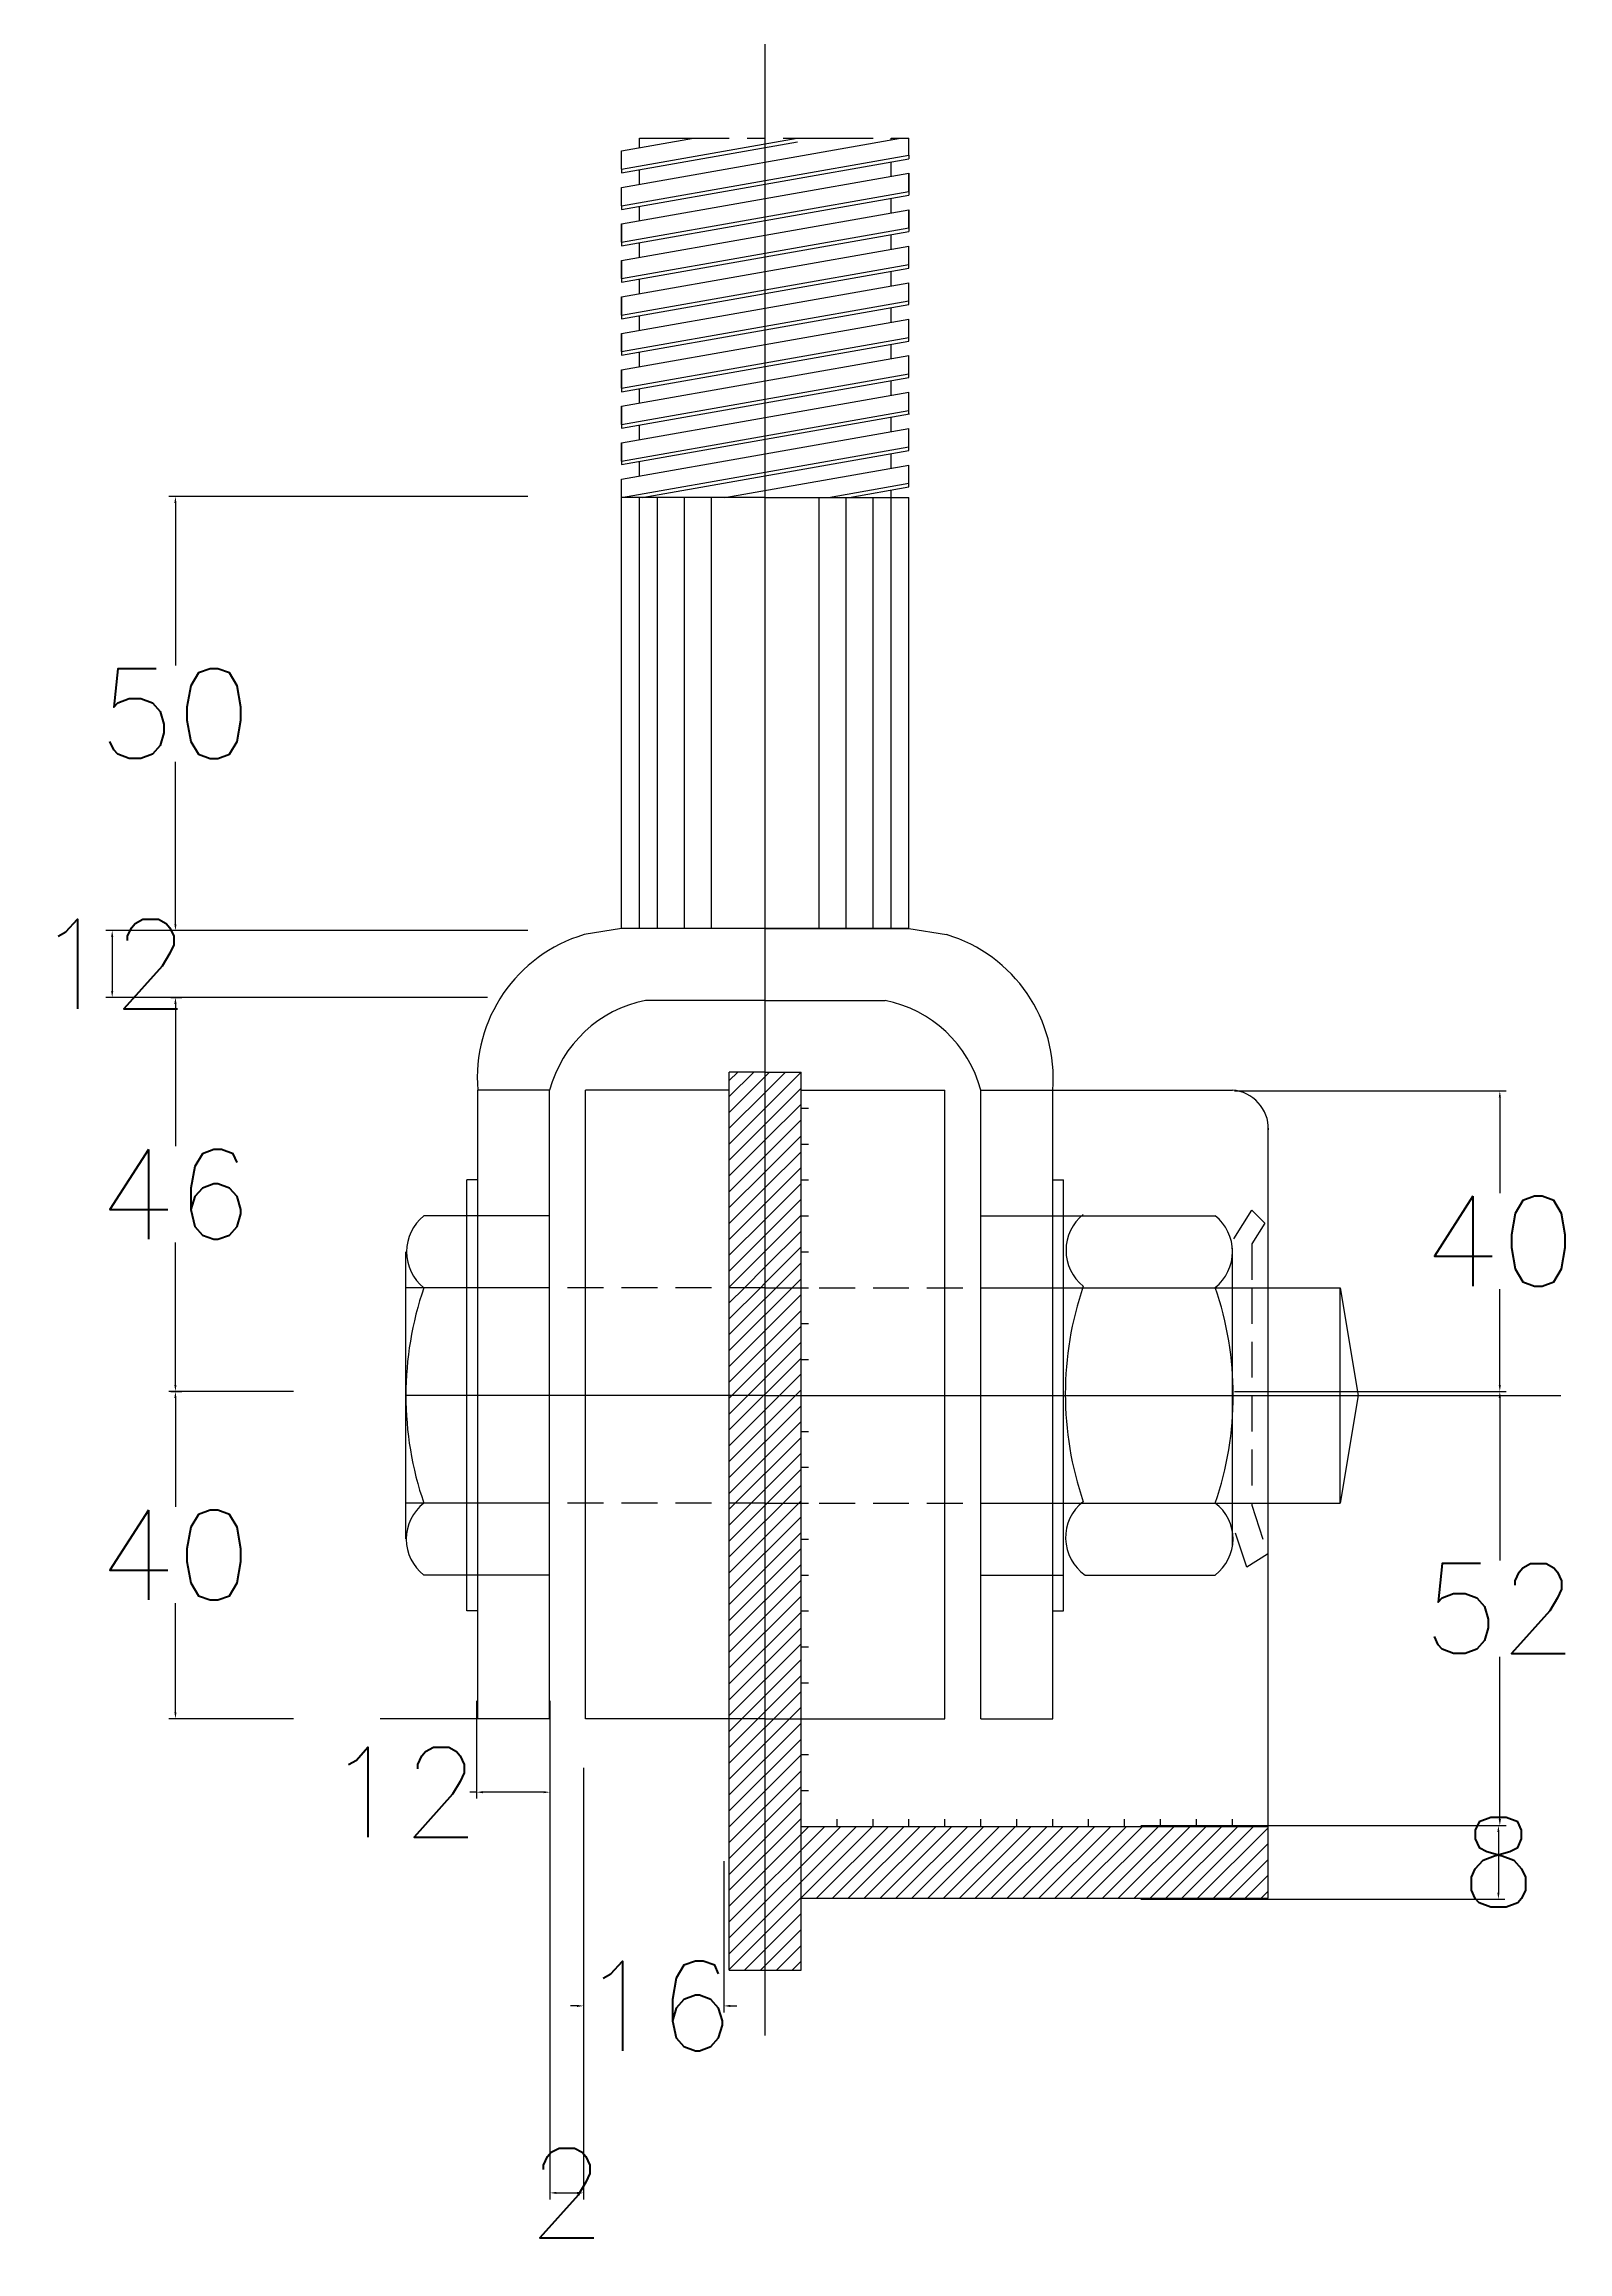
# Model space of a CAD drawing. Header units: metres. Extents: x 444 to 3227, y -3167 to -392.
# Drawn here: x 502.5 to 544.9, y -3117.1 to -3055.6 of the extents above; entities that cross this region are included whole.
import ezdxf

# ---------------------------------------------------------------- set-up
doc = ezdxf.new("R2010")
doc.units = ezdxf.units.M
doc.linetypes.add('CENTERX2', pattern=[4, 2.5, -0.5, 0.5, -0.5])
doc.linetypes.add('DASHEDX2', pattern=[1.5, 1, -0.5])
doc.layers.get('DEFPOINTS').update_dxf_attribs({"linetype": 'CONTINUOUS'})
doc.layers.add('BANGUNAN', color=7, linetype='CONTINUOUS')
doc.layers.add('DIMENSI', color=7, linetype='CONTINUOUS')
doc.styles.get("Standard").update_dxf_attribs({"font": 'Simplex.shx', "height": 2.5})
doc.dimstyles.get("Standard").update_dxf_attribs({"dimtxt": 0.18, "dimasz": 0.18, "dimexe": 0.18, "dimexo": 0.0625, "dimgap": 0.09, "dimtad": 0, "dimtih": 1, "dimtoh": 1, "dimdec": 4, "dimzin": 0, "dimdsep": 46, "dimtxsty": 'Standard', "dimcen": 0.09, "dimadec": 0, "dimazin": 0, "dimtfac": 1, "dimtdec": 4, "dimtofl": 0, "dimtmove": 0, "dimatfit": 3, "dimfxl": 1, "dimtolj": 1, "dimtzin": 0, "dimarcsym": 0})
pattern_1 = [(45, (257.57255, -3396.6807), (-0.22097087, 0.22097087), [])]

# ---------------------------------------------------------------- blocks, each defined once
blk = doc.blocks.new('*D220')
at = {"layer": 'DEFPOINTS', "color": 0}
for p in [(505.985, -3082.18), (505.985, -3093.151), (506.171, -3093.151)]:
    blk.add_point(p, dxfattribs=at)
at = {"layer": 'DIMENSI', "color": 0, "lineweight": -2}
for p, q in [((506.047, -3082.18), (506.351, -3082.18)), ((506.171, -3082.36), (506.171, -3086.325)), ((506.171, -3092.971), (506.171, -3089.005)), ((506.047, -3093.151), (506.351, -3093.151))]:
    blk.add_line(p, q, dxfattribs=at)
at = {"layer": 'DIMENSI', "color": 0}
for points in [[(506.141, -3082.36), (506.201, -3082.36), (506.171, -3082.18)], [(506.141, -3092.971), (506.201, -3092.971), (506.171, -3093.151)]]:
    blk.add_solid(points, dxfattribs=at)
at = {"layer": 'DIMENSI', "color": 0, "insert": (506.171, -3087.665), "char_height": 2.5, "attachment_point": 5}
blk.add_mtext('\\A1;46', dxfattribs=at)
blk = doc.blocks.new('*D221')
at = {"layer": 'DEFPOINTS', "color": 0}
for p in [(514.919, -3080.321), (504.411, -3082.18), (514.919, -3082.18)]:
    blk.add_point(p, dxfattribs=at)
at = {"layer": 'DIMENSI', "color": 0, "lineweight": -2}
for p, q in [((514.857, -3080.321), (504.231, -3080.321)), ((504.411, -3080.501), (504.411, -3082)), ((514.857, -3082.18), (504.231, -3082.18))]:
    blk.add_line(p, q, dxfattribs=at)
at = {"layer": 'DIMENSI', "color": 0}
for points in [[(504.381, -3080.501), (504.441, -3080.501), (504.411, -3080.321)], [(504.381, -3082), (504.441, -3082), (504.411, -3082.18)]]:
    blk.add_solid(points, dxfattribs=at)
at = {"layer": 'DIMENSI', "color": 0, "insert": (504.411, -3081.25), "char_height": 2.5, "attachment_point": 5}
blk.add_mtext('\\A1;12', dxfattribs=at)
blk = doc.blocks.new('*D222')
at = {"layer": 'DEFPOINTS', "color": 0}
for p in [(514.547, -3101.704), (516.594, -3101.704), (514.547, -3104.307)]:
    blk.add_point(p, dxfattribs=at)
at = {"layer": 'DIMENSI', "color": 0, "lineweight": -2}
for p, q in [((514.547, -3101.766), (514.547, -3104.487)), ((516.594, -3101.766), (516.594, -3104.487)), ((514.547, -3104.307), (514.367, -3104.307)), ((516.414, -3104.307), (514.727, -3104.307))]:
    blk.add_line(p, q, dxfattribs=at)
at = {"layer": 'DIMENSI', "color": 0}
for points in [[(514.727, -3104.277), (514.727, -3104.337), (514.547, -3104.307)], [(516.414, -3104.277), (516.414, -3104.337), (516.594, -3104.307)]]:
    blk.add_solid(points, dxfattribs=at)
at = {"layer": 'DIMENSI', "color": 0, "insert": (512.491, -3104.307), "char_height": 2.5, "attachment_point": 5}
blk.add_mtext('\\A1;12', dxfattribs=at)
blk = doc.blocks.new('*D223')
at = {"layer": 'DEFPOINTS', "color": 0}
for p in [(509.521, -3093.151), (506.171, -3102.262), (509.521, -3102.262)]:
    blk.add_point(p, dxfattribs=at)
at = {"layer": 'DIMENSI', "color": 0, "lineweight": -2}
for p, q in [((509.459, -3093.151), (505.991, -3093.151)), ((506.171, -3093.331), (506.171, -3096.366)), ((506.171, -3102.082), (506.171, -3099.046)), ((509.459, -3102.262), (505.991, -3102.262))]:
    blk.add_line(p, q, dxfattribs=at)
at = {"layer": 'DIMENSI', "color": 0}
for points in [[(506.141, -3093.331), (506.201, -3093.331), (506.171, -3093.151)], [(506.141, -3102.082), (506.201, -3102.082), (506.171, -3102.262)]]:
    blk.add_solid(points, dxfattribs=at)
at = {"layer": 'DIMENSI', "color": 0, "insert": (506.171, -3097.706), "char_height": 2.5, "attachment_point": 5}
blk.add_mtext('\\A1;40', dxfattribs=at)
blk = doc.blocks.new('*D224')
at = {"layer": 'DEFPOINTS', "color": 0}
for p in [(517.525, -3106.166), (521.434, -3106.166), (521.434, -3110.257)]:
    blk.add_point(p, dxfattribs=at)
at = {"layer": 'DIMENSI', "color": 0, "lineweight": -2}
for p, q in [((517.525, -3106.229), (517.525, -3110.437)), ((521.434, -3106.229), (521.434, -3110.437)), ((517.345, -3110.257), (517.165, -3110.257)), ((521.614, -3110.257), (521.794, -3110.257))]:
    blk.add_line(p, q, dxfattribs=at)
at = {"layer": 'DIMENSI', "color": 0}
for points in [[(517.345, -3110.227), (517.345, -3110.287), (517.525, -3110.257)], [(521.614, -3110.227), (521.614, -3110.287), (521.434, -3110.257)]]:
    blk.add_solid(points, dxfattribs=at)
at = {"layer": 'DIMENSI', "color": 0, "insert": (519.573, -3110.257), "char_height": 2.5, "attachment_point": 5}
blk.add_mtext('\\A1;16', dxfattribs=at)
blk = doc.blocks.new('*D225')
at = {"layer": 'DEFPOINTS', "color": 0}
for p in [(516.594, -3103.563), (517.525, -3103.563), (517.525, -3115.463)]:
    blk.add_point(p, dxfattribs=at)
at = {"layer": 'DIMENSI', "color": 0, "lineweight": -2}
for p, q in [((516.594, -3103.626), (516.594, -3115.643)), ((517.525, -3103.626), (517.525, -3115.643)), ((516.774, -3115.463), (517.345, -3115.463))]:
    blk.add_line(p, q, dxfattribs=at)
at = {"layer": 'DIMENSI', "color": 0}
for points in [[(516.774, -3115.433), (516.774, -3115.493), (516.594, -3115.463)], [(517.345, -3115.433), (517.345, -3115.493), (517.525, -3115.463)]]:
    blk.add_solid(points, dxfattribs=at)
at = {"layer": 'DIMENSI', "color": 0, "insert": (517.06, -3115.463), "char_height": 2.5, "attachment_point": 5}
blk.add_mtext('\\A1;2', dxfattribs=at)
blk = doc.blocks.new('*D226')
at = {"layer": 'DEFPOINTS', "color": 0}
for p in [(532.974, -3105.237), (532.974, -3107.282), (542.987, -3107.282)]:
    blk.add_point(p, dxfattribs=at)
at = {"layer": 'DIMENSI', "color": 0, "lineweight": -2}
for p, q in [((533.037, -3105.237), (543.167, -3105.237)), ((542.987, -3105.417), (542.987, -3107.102)), ((533.037, -3107.282), (543.167, -3107.282))]:
    blk.add_line(p, q, dxfattribs=at)
at = {"layer": 'DIMENSI', "color": 0}
for points in [[(542.957, -3105.417), (543.017, -3105.417), (542.987, -3105.237)], [(542.957, -3107.102), (543.017, -3107.102), (542.987, -3107.282)]]:
    blk.add_solid(points, dxfattribs=at)
at = {"layer": 'DIMENSI', "color": 0, "insert": (542.987, -3106.259), "char_height": 2.5, "attachment_point": 5}
blk.add_mtext('\\A1;8', dxfattribs=at)
blk = doc.blocks.new('*D227')
at = {"layer": 'DEFPOINTS', "color": 0}
for p in [(540.42, -3093.151), (540.42, -3105.237), (543.026, -3105.237)]:
    blk.add_point(p, dxfattribs=at)
at = {"layer": 'DIMENSI', "color": 0, "lineweight": -2}
for p, q in [((540.482, -3093.151), (543.206, -3093.151)), ((543.026, -3093.331), (543.026, -3097.854)), ((543.026, -3105.057), (543.026, -3100.534)), ((540.482, -3105.237), (543.206, -3105.237))]:
    blk.add_line(p, q, dxfattribs=at)
at = {"layer": 'DIMENSI', "color": 0}
for points in [[(542.996, -3093.331), (543.056, -3093.331), (543.026, -3093.151)], [(542.996, -3105.057), (543.056, -3105.057), (543.026, -3105.237)]]:
    blk.add_solid(points, dxfattribs=at)
at = {"layer": 'DIMENSI', "color": 0, "insert": (543.026, -3099.194), "char_height": 2.5, "attachment_point": 5}
blk.add_mtext('\\A1;52', dxfattribs=at)
blk = doc.blocks.new('*D228')
at = {"layer": 'DEFPOINTS', "color": 0}
for p in [(535.58, -3084.783), (535.58, -3093.151), (543.026, -3093.151)]:
    blk.add_point(p, dxfattribs=at)
at = {"layer": 'DIMENSI', "color": 0, "lineweight": -2}
for p, q in [((535.643, -3084.783), (543.206, -3084.783)), ((543.026, -3084.963), (543.026, -3087.627)), ((543.026, -3092.971), (543.026, -3090.307)), ((535.643, -3093.151), (543.206, -3093.151))]:
    blk.add_line(p, q, dxfattribs=at)
at = {"layer": 'DIMENSI', "color": 0}
for points in [[(542.996, -3084.963), (543.056, -3084.963), (543.026, -3084.783)], [(542.996, -3092.971), (543.056, -3092.971), (543.026, -3093.151)]]:
    blk.add_solid(points, dxfattribs=at)
at = {"layer": 'DIMENSI', "color": 0, "insert": (543.026, -3088.967), "char_height": 2.5, "attachment_point": 5}
blk.add_mtext('\\A1;40', dxfattribs=at)
blk = doc.blocks.new('*D202')
at = {"layer": 'DEFPOINTS', "color": 0}
for p in [(516.036, -3068.235), (506.171, -3080.321), (516.036, -3080.321)]:
    blk.add_point(p, dxfattribs=at)
at = {"layer": 'DIMENSI', "color": 0, "lineweight": -2}
for p, q in [((515.974, -3068.235), (505.991, -3068.235)), ((506.171, -3068.415), (506.171, -3072.938)), ((506.171, -3080.141), (506.171, -3075.618)), ((515.974, -3080.321), (505.991, -3080.321))]:
    blk.add_line(p, q, dxfattribs=at)
at = {"layer": 'DIMENSI', "color": 0}
for points in [[(506.141, -3068.415), (506.201, -3068.415), (506.171, -3068.235)], [(506.141, -3080.141), (506.201, -3080.141), (506.171, -3080.321)]]:
    blk.add_solid(points, dxfattribs=at)
at = {"layer": 'DIMENSI', "color": 0, "insert": (506.171, -3074.278), "char_height": 2.5, "attachment_point": 5}
blk.add_mtext('\\A1;50', dxfattribs=at)

msp = doc.modelspace()

# ---------------------------------------------------------------- hatches: boundary and pattern name
at = {"layer": 'BANGUNAN'}
h = msp.add_hatch(dxfattribs=at)
h.set_pattern_fill('ANSI31', color=2, scale=2.5, style=0)
h.set_pattern_definition(pattern_1)
h.paths.add_polyline_path([(522.58411, -3090.26128), (521.58411, -3090.26128), (521.58411, -3093.26128), (522.58411, -3093.26128)])
h.paths.add_polyline_path([(522.58411, -3093.26128), (521.58411, -3093.26128), (521.58411, -3096.26128), (522.58411, -3096.26128)])
h.paths.add_polyline_path([(521.58411, -3102.26128), (522.58411, -3102.26128), (522.58411, -3096.26128), (521.58411, -3096.26128)])
h.paths.add_polyline_path([(522.58411, -3102.26128), (521.58411, -3102.26128), (521.58411, -3109.26128), (522.58411, -3109.26128)])
h.paths.add_polyline_path([(523.58411, -3102.26128), (522.58411, -3102.26128), (522.58411, -3109.26128), (523.58411, -3109.26128), (523.58411, -3107.26128)])
h.paths.add_polyline_path([(523.58411, -3105.26128), (523.58411, -3107.26128), (536.58411, -3107.26128), (536.58411, -3105.26128)])
h.paths.add_polyline_path([(523.58411, -3096.26128), (522.58411, -3096.26128), (522.58411, -3102.26128), (523.58411, -3102.26128)])
h.paths.add_polyline_path([(522.58411, -3096.26128), (523.58411, -3096.26128), (523.58411, -3093.26128), (522.58411, -3093.26128)])
h.paths.add_polyline_path([(522.58411, -3093.26128), (523.58411, -3093.26128), (523.58411, -3090.26128), (522.58411, -3090.26128)])
h.paths.add_polyline_path([(522.58411, -3090.26128), (523.58411, -3090.26128), (523.58411, -3084.26128), (522.58411, -3084.26128)])
h = msp.add_hatch(dxfattribs=at)
h.set_pattern_fill('ANSI31', color=2, scale=2.5, style=0)
h.set_pattern_definition(pattern_1)
h.paths.add_polyline_path([(521.58411, -3090.26128), (522.58411, -3090.26128), (522.58411, -3084.26128), (521.58411, -3084.26128)])

# ---------------------------------------------------------------- linework, layer by layer
at = {"layer": 'BANGUNAN', "color": 1}
for p, q in [((522.58411, -3111.07907), (522.58411, -3055.6406)), ((522.58411, -3102.26128), (522.58411, -3068.26128)), ((516.58411, -3093.26128), (512.58411, -3093.26128)), ((522.58411, -3093.26128), (516.58411, -3093.26128)), ((522.58411, -3093.26128), (528.58411, -3093.26128)), ((528.58411, -3093.26128), (544.72355, -3093.26128))]:
    msp.add_line(p, q, dxfattribs=at)
at = {"layer": 'BANGUNAN', "color": 2}
for p, q in [((518.58411, -3059.12244), (523.46799, -3058.26128)), ((518.58411, -3059.63015), (526.34738, -3058.26128)), ((518.58411, -3058.61473), (520.58861, -3058.26128)), ((518.58411, -3059.22398), (523.48536, -3058.35976)), ((519.08411, -3058.52656), (519.08411, -3058.26128)), ((526.08411, -3058.3077), (526.08411, -3058.26128)), ((526.58411, -3058.72725), (526.58411, -3058.26128)), ((518.58411, -3059.12244), (518.58411, -3058.61473)), ((518.58411, -3060.13787), (526.58411, -3058.72725)), ((518.58411, -3060.23941), (526.58402, -3058.82881)), ((526.08411, -3059.32313), (526.08411, -3058.91696)), ((526.58411, -3058.72725), (526.58402, -3058.82881)), ((518.58411, -3059.12244), (518.58411, -3059.22398)), ((518.58411, -3060.64558), (526.58411, -3059.23496)), ((518.58411, -3060.13787), (518.58411, -3059.63015)), ((519.08411, -3059.54199), (519.08411, -3059.13582)), ((526.58367, -3059.23504), (526.58316, -3059.84439)), ((526.58411, -3059.74268), (526.58411, -3059.23496)), ((518.58411, -3061.15329), (526.58411, -3059.74268)), ((518.58411, -3061.25484), (526.58316, -3059.84439)), ((518.58411, -3060.13787), (518.58411, -3060.23941)), ((518.58411, -3061.66101), (526.58411, -3060.25039)), ((519.08411, -3060.55742), (519.08411, -3060.15125)), ((526.08411, -3060.33855), (526.08411, -3059.93238)), ((526.58281, -3060.25062), (526.58229, -3060.85997)), ((526.58411, -3060.7581), (526.58411, -3060.25039)), ((518.58411, -3060.64558), (518.58411, -3061.25484)), ((518.58411, -3061.15329), (518.58411, -3060.64558)), ((518.58411, -3062.16872), (526.58411, -3060.7581)), ((518.58411, -3062.27026), (526.58229, -3060.85997)), ((518.58411, -3062.67643), (526.58411, -3061.26582)), ((519.08411, -3061.57284), (519.08411, -3061.16667)), ((526.08411, -3061.35398), (526.08411, -3060.94781)), ((526.58411, -3061.87507), (526.58411, -3061.26582)), ((518.58411, -3061.66101), (518.58411, -3062.27026)), ((518.58411, -3062.16872), (518.58411, -3061.66101)), ((518.58411, -3063.18415), (526.58411, -3061.77353)), ((518.58411, -3063.28569), (526.58411, -3061.87507)), ((526.08411, -3062.36941), (526.08411, -3061.96324)), ((518.58411, -3063.69186), (526.58411, -3062.28124)), ((518.58411, -3062.67643), (518.58411, -3063.28569)), ((518.58411, -3063.18415), (518.58411, -3062.67643)), ((519.08411, -3062.58827), (519.08411, -3062.1821)), ((526.58411, -3062.8905), (526.58411, -3062.28124)), ((518.58411, -3064.19957), (526.58411, -3062.78896)), ((518.58411, -3064.30112), (526.58411, -3062.8905)), ((518.58411, -3064.70729), (526.58411, -3063.29667)), ((519.08411, -3063.6037), (519.08411, -3063.19753)), ((526.08411, -3063.38483), (526.08411, -3062.97866)), ((526.58411, -3063.90593), (526.58411, -3063.29667)), ((518.58411, -3063.69186), (518.58411, -3064.30112)), ((518.58411, -3064.19957), (518.58411, -3063.69186)), ((518.58411, -3065.215), (526.58411, -3063.80438)), ((518.58411, -3065.31654), (526.58411, -3063.90593)), ((518.58411, -3065.72271), (526.58411, -3064.3121)), ((519.08411, -3064.61912), (519.08411, -3064.21295)), ((526.08411, -3064.40026), (526.08411, -3063.99409)), ((526.58411, -3064.92135), (526.58411, -3064.3121)), ((518.58411, -3064.70729), (518.58411, -3065.31654)), ((518.58411, -3064.70729), (518.58411, -3065.31654)), ((518.58411, -3065.215), (518.58411, -3064.70729)), ((518.58411, -3066.23043), (526.58411, -3064.81981)), ((518.58411, -3066.33197), (526.58411, -3064.92135)), ((526.08411, -3065.41569), (526.08411, -3065.00952)), ((518.58411, -3066.73814), (526.58411, -3065.32752)), ((518.58411, -3065.72271), (518.58411, -3066.33197)), ((518.58411, -3066.23043), (518.58411, -3065.72271)), ((519.08411, -3065.63455), (519.08411, -3065.22838)), ((526.58411, -3065.93678), (526.58411, -3065.32752)), ((518.58411, -3067.24585), (526.58411, -3065.83524)), ((518.58411, -3067.3474), (526.60147, -3065.93372)), ((518.58411, -3067.75357), (526.58411, -3066.34295)), ((519.08411, -3066.64998), (519.08411, -3066.24381)), ((526.08411, -3066.43111), (526.08411, -3066.02494)), ((526.58411, -3066.95221), (526.58411, -3066.34295)), ((518.58411, -3066.73814), (518.58411, -3067.3474)), ((518.58411, -3067.24585), (518.58411, -3066.73814)), ((518.58411, -3068.26128), (526.58411, -3066.85066)), ((519.15998, -3068.26128), (526.58411, -3066.95221)), ((519.08411, -3067.6654), (519.08411, -3067.25923)), ((521.46349, -3068.26128), (526.58411, -3067.35838)), ((526.08411, -3067.44654), (526.08411, -3067.04037)), ((526.58411, -3067.96763), (526.58411, -3067.35838)), ((518.58411, -3080.26128), (518.58411, -3067.75357)), ((524.34288, -3068.26128), (526.58411, -3067.86609)), ((524.91875, -3068.26128), (526.58411, -3067.96763)), ((526.08411, -3080.26128), (526.08411, -3068.0558)), ((522.58411, -3068.26128), (518.58411, -3068.26128)), ((519.08411, -3080.26128), (519.08411, -3068.26128)), ((519.58411, -3080.26128), (519.58411, -3068.26128)), ((520.33411, -3080.26128), (520.33411, -3068.26128)), ((521.08411, -3080.26128), (521.08411, -3068.26128)), ((522.58411, -3068.26128), (526.58411, -3068.26128)), ((524.08411, -3080.26128), (524.08411, -3068.26128)), ((524.83411, -3080.26128), (524.83411, -3068.26128)), ((525.58411, -3080.26128), (525.58411, -3068.26128)), ((526.58411, -3080.26128), (526.58411, -3068.26128)), ((518.58411, -3080.26128), (517.5416, -3080.43243)), ((526.58411, -3080.26128), (518.58411, -3080.26128)), ((522.58411, -3080.26128), (526.58411, -3080.26128)), ((526.58411, -3080.26128), (527.62661, -3080.43243)), ((522.58411, -3082.26128), (519.25027, -3082.26128)), ((522.58411, -3082.26128), (525.91795, -3082.26128)), ((514.58411, -3102.26128), (514.58411, -3084.76128)), ((516.58411, -3084.76128), (514.58411, -3084.76128)), ((516.58411, -3102.26128), (516.58411, -3084.76128)), ((517.58411, -3102.26128), (517.58411, -3084.76128)), ((521.58411, -3084.76128), (517.58411, -3084.76128)), ((521.58411, -3109.26128), (521.58411, -3084.26128)), ((522.58411, -3084.26128), (521.58411, -3084.26128)), ((522.58411, -3084.26128), (523.58411, -3084.26128)), ((523.58411, -3107.26128), (523.58411, -3084.26128)), ((523.58411, -3084.76128), (527.58411, -3084.76128)), ((527.58411, -3102.26128), (527.58411, -3084.76128)), ((528.58411, -3084.76128), (535.58411, -3084.76128)), ((528.58411, -3102.26128), (528.58411, -3084.76128)), ((530.58411, -3102.26128), (530.58411, -3084.76128)), ((536.58411, -3107.26128), (536.58411, -3085.76128)), ((514.28411, -3099.26128), (514.28411, -3087.26128)), ((514.58411, -3087.26128), (514.28411, -3087.26128)), ((530.58411, -3087.26128), (530.88411, -3087.26128)), ((530.88411, -3099.26128), (530.88411, -3087.26128)), ((516.58411, -3088.26128), (513.08411, -3088.26128)), ((528.58411, -3088.26128), (535.11352, -3088.26128)), ((536.48852, -3088.46519), (536.12813, -3089.04121)), ((512.58411, -3097.25339), (512.58411, -3089.2612)), ((535.58411, -3097.46471), (535.58411, -3089.16543)), ((516.58411, -3090.26128), (512.58411, -3090.26128)), ((523.58411, -3090.26128), (523.78411, -3090.26128)), ((528.58411, -3090.26128), (538.58411, -3090.26128)), ((538.58411, -3090.26128), (539.08411, -3093.26128)), ((538.58411, -3096.26128), (538.58411, -3090.26128)), ((523.58411, -3091.26128), (523.78411, -3091.26128)), ((523.58411, -3092.26128), (523.78411, -3092.26128)), ((539.08411, -3093.26128), (538.58411, -3096.26128)), ((516.58411, -3096.26128), (512.58411, -3096.26128)), ((523.58411, -3096.26128), (523.78411, -3096.26128)), ((528.58411, -3096.26128), (538.58411, -3096.26128)), ((523.58411, -3097.26128), (523.78411, -3097.26128)), ((516.58411, -3098.26128), (513.08411, -3098.26128)), ((523.58411, -3098.26128), (523.78411, -3098.26128)), ((528.58411, -3098.26128), (530.88411, -3098.26128)), ((531.4898, -3098.26128), (535.10295, -3098.26128)), ((514.58411, -3099.26128), (514.28411, -3099.26128)), ((523.58411, -3099.26128), (523.78411, -3099.26128)), ((530.58411, -3099.26128), (530.88411, -3099.26128)), ((523.58411, -3100.26128), (523.78411, -3100.26128)), ((523.58411, -3101.26128), (523.78411, -3101.26128)), ((516.58411, -3102.26128), (511.86893, -3102.26128)), ((522.58411, -3102.26128), (517.58411, -3102.26128)), ((522.58411, -3102.26128), (527.58411, -3102.26128)), ((523.58411, -3102.26128), (523.78411, -3102.26128)), ((528.58411, -3102.26128), (530.58411, -3102.26128)), ((523.58411, -3103.26128), (523.78411, -3103.26128)), ((523.58411, -3104.26128), (523.78411, -3104.26128)), ((524.58411, -3105.26128), (524.58411, -3105.06128)), ((525.58411, -3105.26128), (525.58411, -3105.06128)), ((526.58411, -3105.26128), (526.58411, -3105.06128)), ((527.58411, -3105.26128), (527.58411, -3105.06128)), ((528.58411, -3105.26128), (528.58411, -3105.06128)), ((529.58411, -3105.26128), (529.58411, -3105.06128)), ((530.58411, -3105.26128), (530.58411, -3105.06128)), ((531.58411, -3105.26128), (531.58411, -3105.06128)), ((532.58411, -3105.26128), (532.58411, -3105.06128)), ((533.58411, -3105.26128), (533.58411, -3105.06128)), ((534.58411, -3105.26128), (534.58411, -3105.06128)), ((535.58411, -3105.26128), (535.58411, -3105.06128)), ((523.58411, -3105.26128), (536.58411, -3105.26128)), ((523.58411, -3109.26128), (523.58411, -3107.26128)), ((523.58411, -3107.26128), (536.58411, -3107.26128)), ((521.58411, -3109.26128), (523.58411, -3109.26128))]:
    msp.add_line(p, q, dxfattribs=at)
at = {"layer": 'BANGUNAN', "color": 2, "linetype": 'CENTERX2'}
msp.add_line((519.08411, -3058.26128), (526.58411, -3058.26128), dxfattribs=at)
at = {"layer": 'BANGUNAN', "color": 2, "linetype": 'DASHEDX2'}
for p, q in [((523.58411, -3085.26128), (523.78411, -3085.26128)), ((523.58411, -3086.26128), (523.78411, -3086.26128)), ((523.58411, -3087.26128), (523.78411, -3087.26128)), ((523.58411, -3088.26128), (523.78411, -3088.26128)), ((535.62359, -3088.8972), (536.12813, -3088.10518)), ((536.12813, -3088.10518), (536.48852, -3088.46519)), ((536.12813, -3089.04121), (536.12813, -3090.26525)), ((523.58411, -3089.26128), (523.78411, -3089.26128)), ((522.58411, -3090.26128), (516.58411, -3090.26128)), ((522.58411, -3090.26128), (528.58411, -3090.26128)), ((536.12813, -3090.26525), (536.12813, -3096.31346)), ((523.58411, -3093.26128), (523.78411, -3093.26128)), ((523.58411, -3094.26128), (523.78411, -3094.26128)), ((523.58411, -3095.26128), (523.78411, -3095.26128)), ((522.58411, -3096.26128), (516.58411, -3096.26128)), ((522.58411, -3096.26128), (528.58411, -3096.26128)), ((536.12813, -3096.31346), (536.56059, -3097.6815)), ((535.98398, -3098.04152), (535.58411, -3096.84316)), ((536.56059, -3097.6815), (535.98398, -3098.04152))]:
    msp.add_line(p, q, dxfattribs=at)
at = {"layer": 'BANGUNAN', "color": 2}
for centre, radius, start, end in [((518.73157, -3084.42014), 4.16147, 106.6156374, 184.7021623), ((526.43664, -3084.42014), 4.16147, 355.2978377, 73.3843626), ((519.93738, -3085.66574), 3.47311, 101.4105418, 164.9051106), ((525.23084, -3085.66574), 3.47311, 15.0948894, 78.5894582), ((535.50155, -3085.84383), 1.0857, 358.959758, 85.6391046), ((513.88844, -3089.26128), 1.28334, 128.8108293, 231.1891707), ((532.23795, -3089.22055), 1.28334, 128.8108293, 231.1891707), ((534.30405, -3089.25713), 1.28334, 308.8108293, 51.1891707), ((521.83411, -3093.26128), 9.25, 161.0753556, 198.9246444), ((540.18362, -3093.22055), 9.25, 161.0753556, 198.9246444), ((526.35838, -3093.25713), 9.25, 341.0753556, 18.9246444), ((513.85199, -3097.26128), 1.26081, 127.5199516, 232.4800484), ((532.2015, -3097.22055), 1.26081, 127.5199516, 235.6335831), ((534.3405, -3097.25713), 1.26081, 307.2091229, 52.4800484)]:
    msp.add_arc(centre, radius, start, end, dxfattribs=at)

# ---------------------------------------------------------------- dimensions: what is measured, and where the dimension line sits
at = {"layer": 'DIMENSI', "color": 2}
for p1, p2, distance, text, picture, middle in [((516.03609, -3068.23457), (516.03609, -3080.32069), -9.8651, '50', '*D202', (506.17099, -3074.27763)), ((505.98485, -3082.1801), (505.98485, -3093.15058), 0.18613, '46', '*D220', (506.17099, -3087.66534)), ((535.58016, -3084.78326), (535.58016, -3093.15058), 7.44536, '40', '*D228', (543.02552, -3088.96692)), ((509.5214, -3093.15058), (509.5214, -3102.26166), -3.35041, '40', '*D223', (506.17099, -3097.70612)), ((540.41964, -3093.15058), (540.41964, -3105.23671), 2.60588, '52', '*D227', (543.02552, -3099.19365))]:
    dim = msp.add_aligned_dim(p1=p1, p2=p2, distance=distance, text=text, dimstyle='Standard', dxfattribs=at)
    dim.commit()
    dim.dimension.update_dxf_attribs({"geometry": picture, "text_midpoint": middle})
for base, p1, p2, angle, text, picture, middle in [((504.41111, -3082.1801), (514.91929, -3080.32069), (514.91929, -3082.1801), 270, '12', '*D221', (504.41111, -3081.2504)), ((514.54702, -3104.30701), (516.59449, -3101.70384), (514.54702, -3101.70384), 180, '12', '*D222', (512.4913, -3104.30701)), ((517.52516, -3115.46343), (516.59449, -3103.56325), (517.52516, -3103.56325), 0, '2', '*D225', (517.05983, -3115.46343)), ((542.98667, -3107.28205), (532.97428, -3105.23671), (532.97428, -3107.28205), 270, '8', '*D226', (542.98667, -3106.25938)), ((521.43398, -3110.2571), (517.52516, -3106.16641), (521.43398, -3106.16641), 0, '16', '*D224', (519.57264, -3110.2571))]:
    dim = msp.add_linear_dim(base=base, p1=p1, p2=p2, angle=angle, text=text, dimstyle='Standard', dxfattribs=at)
    dim.commit()
    dim.dimension.update_dxf_attribs({"geometry": picture, "text_midpoint": middle, "dimtype": 161})

doc.saveas('drawing.dxf')
